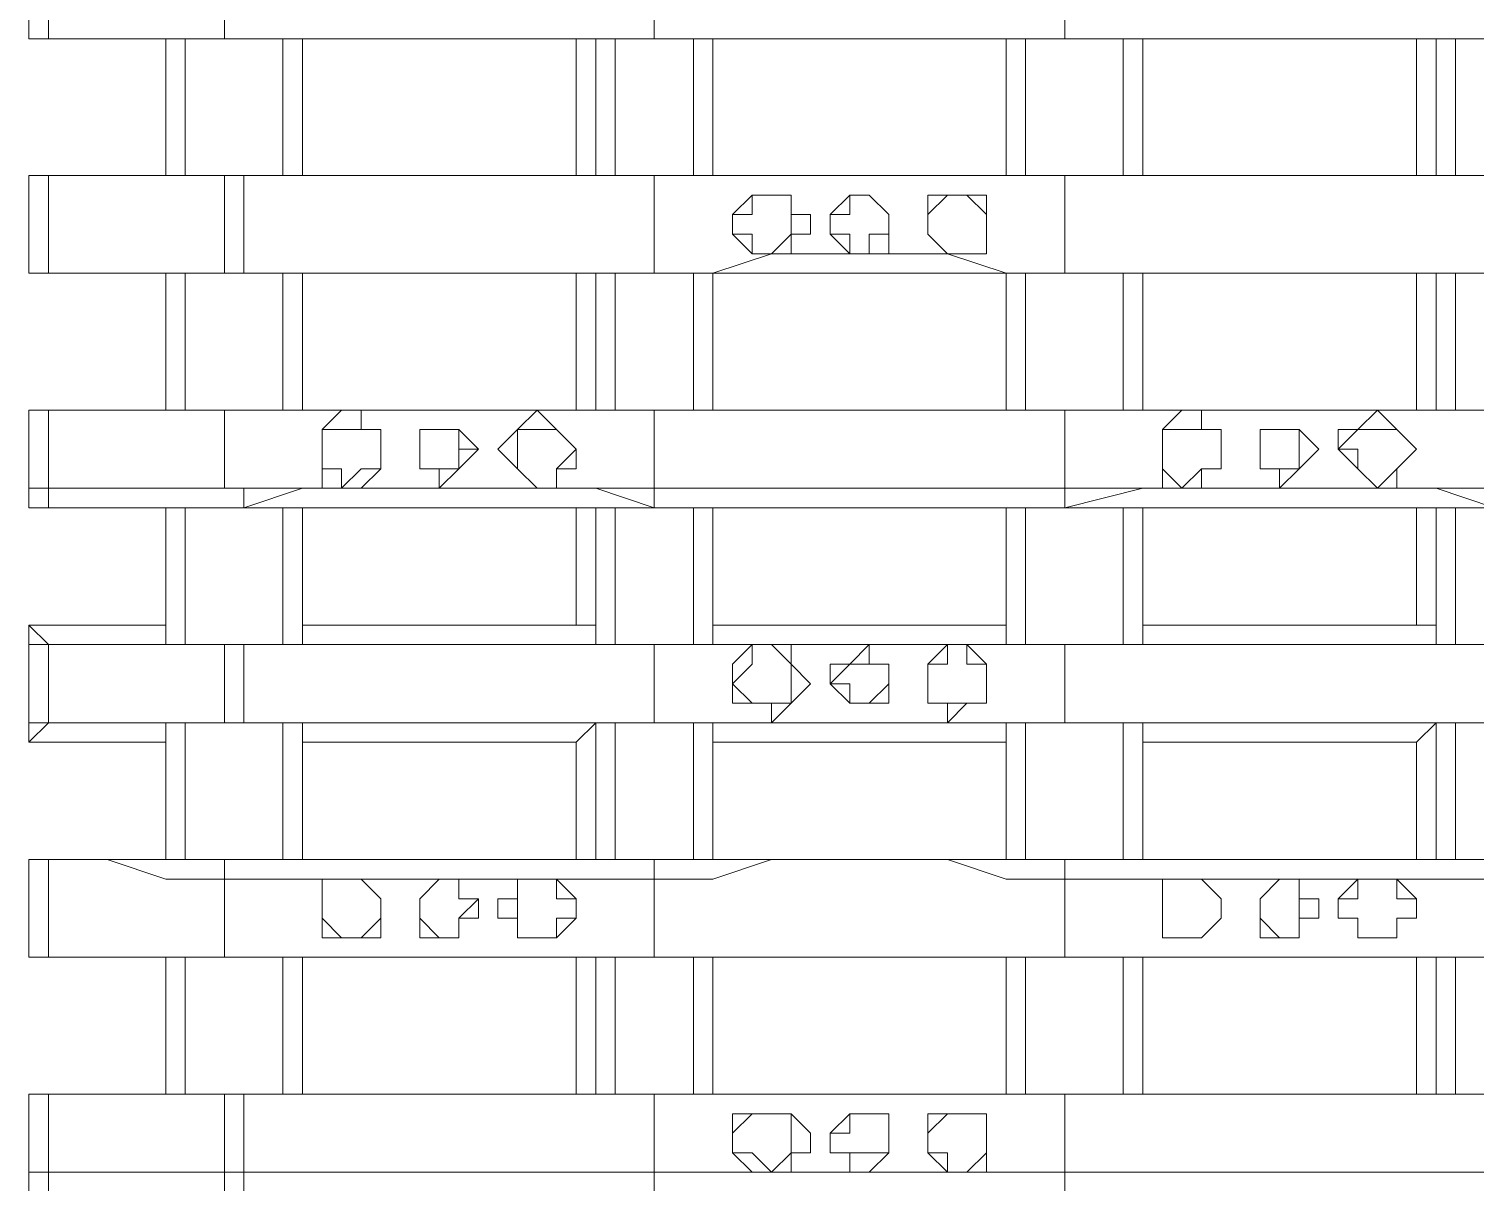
# Model space of a CAD drawing. Header units: millimetres. Extents: x 4241 to 6572, y 870 to 1291.
# Drawn here: x 4918.858 to 4921.991, y 915.681 to 918.179 of the extents above; entities that cross this region are included whole.
import ezdxf

# ---------------------------------------------------------------- set-up
doc = ezdxf.new("R2010")
doc.units = ezdxf.units.MM
doc.layers.add('PDF _Aquastok Объекты', color=7, linetype='Continuous')

msp = doc.modelspace()

# ---------------------------------------------------------------- linework, layer by layer
at = {"layer": 'PDF _Aquastok Объекты', "lineweight": 20}
for points in [[(4919.3239, 918.1573), (4919.1545, 918.1573), (4919.0275, 918.1573), (4918.9005, 918.1573), (4918.8582, 918.1573), (4918.8582, 918.369), (4918.9005, 918.369), (4919.0275, 918.369), (4919.1545, 918.369), (4919.3239, 918.369)], [(4922.1179, 918.1573), (4921.9486, 918.1573), (4921.9063, 918.1573), (4921.8639, 918.1573), (4921.2713, 918.1573), (4921.2289, 918.1573), (4921.0172, 918.1573), (4920.9749, 918.1573), (4920.3399, 918.1573), (4920.2976, 918.1573), (4920.1282, 918.1573), (4920.0859, 918.1573), (4920.0435, 918.1573), (4919.4509, 918.1573), (4919.4085, 918.1573), (4919.1968, 918.1573), (4919.1545, 918.1573), (4918.8582, 918.1573), (4918.8582, 918.369)], [(4918.9005, 918.369), (4918.9005, 918.1573), (4919.0275, 918.1573), (4919.1545, 918.1573), (4919.2815, 918.1573), (4919.2815, 918.3267)], [(4920.2129, 918.3267), (4920.2129, 918.1573), (4920.3399, 918.1573), (4920.4669, 918.1573), (4920.5939, 918.1573), (4920.7209, 918.1573), (4920.8479, 918.1573), (4920.9749, 918.1573), (4921.1019, 918.1573), (4921.1019, 918.3267)], [(4918.9005, 918.1573), (4918.8582, 918.1573), (4918.9005, 918.1573)], [(4918.8582, 918.1573), (4918.8582, 918.1573)], [(4918.8582, 918.1573), (4918.8582, 918.1573)], [(4919.1968, 918.1573), (4919.1968, 917.861)], [(4919.4085, 917.861), (4919.4085, 918.1573)], [(4920.0435, 918.1573), (4920.0435, 917.861)], [(4920.0859, 917.861), (4920.0859, 918.1573)], [(4920.1282, 918.1573), (4920.1282, 917.861)], [(4920.2129, 918.1573), (4920.3399, 918.1573), (4920.4669, 918.1573), (4920.5939, 918.1573), (4920.7209, 918.1573), (4920.8479, 918.1573), (4920.9749, 918.1573), (4921.1019, 918.1573)], [(4920.2976, 917.861), (4920.2976, 918.1573)], [(4921.0172, 918.1573), (4921.0172, 917.861)], [(4921.2289, 917.861), (4921.2289, 918.1573)], [(4921.8639, 918.1573), (4921.8639, 917.861)], [(4921.9063, 917.861), (4921.9063, 918.1573)], [(4921.9486, 918.1573), (4921.9486, 917.861)], [(4921.1019, 917.6493), (4920.9749, 917.6493), (4920.8479, 917.6493), (4920.7209, 917.6493), (4920.5939, 917.6493), (4920.4669, 917.6493), (4920.3399, 917.6493), (4920.2129, 917.6493), (4920.0859, 917.6493), (4919.9589, 917.6493), (4919.8319, 917.6493), (4919.7049, 917.6493), (4919.5355, 917.6493), (4919.4509, 917.6493), (4919.2815, 917.6493), (4919.1545, 917.6493), (4919.0275, 917.6493), (4918.9005, 917.6493), (4918.8582, 917.6493), (4918.8582, 917.861), (4919.1545, 917.861), (4919.1968, 917.861), (4919.4085, 917.861), (4919.4509, 917.861), (4920.0435, 917.861), (4920.0859, 917.861), (4920.1282, 917.861), (4920.2976, 917.861), (4920.3399, 917.861), (4920.9749, 917.861), (4921.0172, 917.861), (4921.2289, 917.861), (4921.2713, 917.861), (4921.8639, 917.861), (4921.9063, 917.861), (4921.9486, 917.861), (4922.1179, 917.861)], [(4922.0333, 917.861), (4921.9063, 917.861), (4921.7793, 917.861), (4921.6523, 917.861), (4921.5253, 917.861), (4921.3559, 917.861), (4921.2289, 917.861), (4921.1019, 917.861), (4920.9749, 917.861), (4920.8479, 917.861), (4920.7209, 917.861), (4920.5939, 917.861), (4920.4669, 917.861), (4920.3399, 917.861), (4920.2129, 917.861), (4920.0859, 917.861), (4919.9589, 917.861), (4919.8319, 917.861), (4919.7049, 917.861), (4919.5355, 917.861), (4919.4509, 917.861), (4919.2815, 917.861), (4919.1545, 917.861), (4919.0275, 917.861), (4918.9005, 917.861), (4918.8582, 917.861), (4918.8582, 917.6493), (4919.1545, 917.6493), (4919.1968, 917.6493), (4919.4085, 917.6493), (4919.4509, 917.6493), (4920.0435, 917.6493), (4920.0859, 917.6493), (4920.1282, 917.6493), (4920.2976, 917.6493), (4920.3399, 917.6493), (4920.9749, 917.6493), (4921.0172, 917.6493), (4921.2289, 917.6493), (4921.2713, 917.6493), (4921.8639, 917.6493), (4921.9063, 917.6493), (4921.9486, 917.6493), (4922.1179, 917.6493)], [(4918.9005, 917.861), (4918.8582, 917.861), (4918.9005, 917.861)], [(4918.8582, 917.861), (4918.8582, 917.861)], [(4918.8582, 917.861), (4918.8582, 917.861)], [(4920.2129, 917.861), (4920.0859, 917.861), (4919.9589, 917.861), (4919.8319, 917.861), (4919.7049, 917.861), (4919.5779, 917.861), (4919.4509, 917.861), (4919.3239, 917.861), (4919.2815, 917.861), (4919.1545, 917.861), (4919.0275, 917.861), (4918.9005, 917.861), (4918.9005, 917.6493), (4919.0275, 917.6493), (4919.1545, 917.6493), (4919.2815, 917.6493), (4919.2815, 917.861), (4919.3239, 917.861), (4919.3239, 917.6493), (4919.2815, 917.6493), (4919.3239, 917.6493), (4919.4509, 917.6493), (4919.5779, 917.6493), (4919.7049, 917.6493), (4919.8319, 917.6493), (4919.9589, 917.6493), (4920.0859, 917.6493), (4920.2129, 917.6493)], [(4919.2815, 917.861), (4919.2815, 917.861)], [(4923.8537, 917.861), (4923.7267, 917.861), (4923.5997, 917.861), (4923.4727, 917.861), (4923.3457, 917.861), (4923.1763, 917.861), (4923.0493, 917.861), (4922.9223, 917.861), (4922.7953, 917.861), (4922.6683, 917.861), (4922.5413, 917.861), (4922.4143, 917.861), (4922.2873, 917.861), (4922.1603, 917.861), (4922.0333, 917.861), (4921.9063, 917.861), (4921.7793, 917.861), (4921.6523, 917.861), (4921.5253, 917.861), (4921.3559, 917.861), (4921.2713, 917.861), (4921.1019, 917.861)], [(4918.9005, 917.6493), (4918.8582, 917.6493), (4918.9005, 917.6493)], [(4918.8582, 917.6493), (4918.8582, 917.6493)], [(4918.8582, 917.6493), (4918.8582, 917.6493)], [(4919.1968, 917.6493), (4919.1968, 917.353)], [(4919.4085, 917.353), (4919.4085, 917.6493)], [(4920.0435, 917.6493), (4920.0435, 917.353)], [(4920.0859, 917.353), (4920.0859, 917.6493)], [(4920.1282, 917.6493), (4920.1282, 917.353)], [(4920.2976, 917.353), (4920.2976, 917.6493)], [(4921.0172, 917.6493), (4921.0172, 917.353)], [(4922.0333, 917.6493), (4921.9063, 917.6493), (4921.7793, 917.6493), (4921.6523, 917.6493), (4921.5253, 917.6493), (4921.3559, 917.6493), (4921.2289, 917.6493), (4921.1019, 917.6493), (4921.2713, 917.6493), (4921.3559, 917.6493), (4921.5253, 917.6493), (4921.6523, 917.6493), (4921.7793, 917.6493), (4921.9063, 917.6493), (4922.0333, 917.6493)], [(4921.2289, 917.353), (4921.2289, 917.6493)], [(4921.8639, 917.6493), (4921.8639, 917.353)], [(4921.9063, 917.353), (4921.9063, 917.6493)], [(4921.9486, 917.6493), (4921.9486, 917.353)], [(4922.0333, 917.353), (4921.9063, 917.353), (4921.7793, 917.353), (4921.6523, 917.353), (4921.5253, 917.353), (4921.3559, 917.353), (4921.2713, 917.353), (4921.1019, 917.353), (4920.9749, 917.353), (4920.8479, 917.353), (4920.7209, 917.353), (4920.5939, 917.353), (4920.4669, 917.353), (4920.3399, 917.353), (4920.2129, 917.353), (4920.0859, 917.353), (4919.9589, 917.353), (4919.8319, 917.353), (4919.7049, 917.353), (4919.5779, 917.353), (4919.4509, 917.353), (4919.3239, 917.353), (4919.2815, 917.353), (4919.1545, 917.353), (4919.0275, 917.353), (4918.9005, 917.353), (4918.9005, 917.1836), (4918.8582, 917.1836), (4918.8582, 917.1413), (4918.9005, 917.1413), (4918.9005, 917.1836), (4919.0275, 917.1836), (4919.1545, 917.1836), (4919.2815, 917.1836), (4919.3239, 917.1836), (4919.3239, 917.1413), (4919.4509, 917.1836), (4919.5779, 917.1836), (4919.7049, 917.1836), (4919.8319, 917.1836), (4919.9589, 917.1836), (4920.0859, 917.1836), (4920.2129, 917.1413), (4920.2129, 917.1836), (4920.3399, 917.1836), (4920.4669, 917.1836), (4920.5939, 917.1836), (4920.7209, 917.1836), (4920.8479, 917.1836), (4920.9749, 917.1836), (4921.1019, 917.1836), (4921.1019, 917.1413), (4921.2713, 917.1836), (4921.3559, 917.1836), (4921.5253, 917.1836), (4921.6523, 917.1836), (4921.7793, 917.1836), (4921.9063, 917.1836), (4922.0333, 917.1413)], [(4919.3239, 917.1413), (4919.1545, 917.1413), (4919.0275, 917.1413), (4918.9005, 917.1413), (4918.8582, 917.1413), (4918.8582, 917.1836), (4918.8582, 917.353), (4918.9005, 917.353), (4919.0275, 917.353), (4919.1545, 917.353), (4919.3239, 917.353)], [(4918.9005, 917.353), (4918.8582, 917.353), (4918.9005, 917.353)], [(4918.8582, 917.353), (4918.8582, 917.353)], [(4922.1179, 917.1413), (4921.9486, 917.1413), (4921.9063, 917.1413), (4921.8639, 917.1413), (4921.2713, 917.1413), (4921.2289, 917.1413), (4921.0172, 917.1413), (4920.9749, 917.1413), (4920.3399, 917.1413), (4920.2976, 917.1413), (4920.1282, 917.1413), (4920.0859, 917.1413), (4920.0435, 917.1413), (4919.4509, 917.1413), (4919.4085, 917.1413), (4919.1968, 917.1413), (4919.1545, 917.1413), (4918.8582, 917.1413), (4918.8582, 917.353), (4919.1545, 917.353), (4919.1968, 917.353), (4919.4085, 917.353), (4919.4509, 917.353), (4920.0435, 917.353), (4920.0859, 917.353), (4920.1282, 917.353), (4920.2976, 917.353), (4920.3399, 917.353), (4920.9749, 917.353), (4921.0172, 917.353), (4921.2289, 917.353), (4921.2713, 917.353), (4921.8639, 917.353), (4921.9063, 917.353), (4921.9486, 917.353), (4922.1179, 917.353)], [(4918.8582, 917.353), (4918.8582, 917.353)], [(4921.1019, 917.353), (4920.9749, 917.353), (4920.8479, 917.353), (4920.7209, 917.353), (4920.5939, 917.353), (4920.4669, 917.353), (4920.3399, 917.353), (4920.2129, 917.353)], [(4918.8582, 917.1413), (4918.8582, 917.1413)], [(4919.1968, 917.1413), (4919.1968, 916.845)], [(4919.4085, 916.845), (4919.4085, 917.1413)], [(4920.0435, 917.1413), (4920.0435, 916.8873)], [(4920.0859, 916.8873), (4920.0859, 917.1413)], [(4920.1282, 917.1413), (4920.1282, 916.845)], [(4921.1019, 917.1413), (4920.9749, 917.1413), (4920.8479, 917.1413), (4920.7209, 917.1413), (4920.5939, 917.1413), (4920.4669, 917.1413), (4920.3399, 917.1413), (4920.2129, 917.1413)], [(4920.2976, 916.845), (4920.2976, 917.1413)], [(4921.0172, 917.1413), (4921.0172, 916.845)], [(4921.2289, 916.845), (4921.2289, 917.1413)], [(4921.8639, 917.1413), (4921.8639, 916.8873)], [(4921.9063, 916.8873), (4921.9063, 917.1413)], [(4921.9486, 917.1413), (4921.9486, 916.845)], [(4922.1179, 916.6756), (4921.9486, 916.6756), (4921.9063, 916.6756), (4921.8639, 916.6333), (4921.2713, 916.6333), (4921.2713, 916.6756), (4921.2289, 916.6756), (4921.0172, 916.6756), (4920.9749, 916.6756), (4920.9749, 916.6333), (4920.3399, 916.6333), (4920.3399, 916.6756), (4920.2976, 916.6756), (4920.1282, 916.6756), (4920.0859, 916.6756), (4920.0435, 916.6333), (4919.4509, 916.6333), (4919.4509, 916.6756), (4919.4085, 916.6756), (4919.1968, 916.6756), (4919.1545, 916.6756), (4919.1545, 916.6333), (4918.8582, 916.6333), (4918.9005, 916.6756), (4919.0275, 916.6756), (4919.1545, 916.6756), (4919.2815, 916.6756), (4919.4509, 916.6756), (4919.5355, 916.6756), (4919.7049, 916.6756), (4919.8319, 916.6756), (4919.9589, 916.6756), (4920.0859, 916.6756), (4920.2129, 916.6756), (4920.2129, 916.845), (4920.0859, 916.845), (4919.9589, 916.845), (4919.8319, 916.845), (4919.7049, 916.845), (4919.5355, 916.845), (4919.4509, 916.845), (4919.2815, 916.845), (4919.1545, 916.845), (4919.0275, 916.845), (4918.9005, 916.845), (4918.8582, 916.8873), (4919.1545, 916.8873), (4919.1545, 916.845), (4919.1968, 916.845), (4919.4085, 916.845), (4919.4509, 916.845), (4919.4509, 916.8873), (4920.0435, 916.8873), (4920.0859, 916.8873), (4920.0859, 916.845), (4920.1282, 916.845), (4920.2976, 916.845), (4920.3399, 916.845), (4920.3399, 916.8873), (4920.9749, 916.8873), (4920.9749, 916.845), (4921.0172, 916.845), (4921.2289, 916.845), (4921.2713, 916.845), (4921.2713, 916.8873), (4921.8639, 916.8873), (4921.9063, 916.8873), (4921.9063, 916.845), (4921.9486, 916.845), (4922.1179, 916.845)], [(4918.8582, 916.6333), (4918.8582, 916.6756), (4918.8582, 916.845), (4918.8582, 916.8873)], [(4918.9005, 916.845), (4918.8582, 916.845), (4918.9005, 916.845)], [(4918.8582, 916.845), (4918.8582, 916.845)], [(4918.8582, 916.6756), (4918.8582, 916.845)], [(4920.2129, 916.845), (4920.0859, 916.845), (4919.9589, 916.845), (4919.8319, 916.845), (4919.7049, 916.845), (4919.5779, 916.845), (4919.4509, 916.845), (4919.3239, 916.845), (4919.2815, 916.845), (4919.1545, 916.845), (4919.0275, 916.845), (4918.9005, 916.845), (4918.9005, 916.6756), (4919.0275, 916.6756), (4919.1545, 916.6756), (4919.2815, 916.6756), (4919.2815, 916.845), (4919.3239, 916.845), (4919.3239, 916.6756), (4919.2815, 916.6756), (4919.3239, 916.6756), (4919.4509, 916.6756), (4919.5779, 916.6756), (4919.7049, 916.6756), (4919.8319, 916.6756), (4919.9589, 916.6756), (4920.0859, 916.6756), (4920.2129, 916.6756)], [(4919.2815, 916.845), (4919.2815, 916.845)], [(4922.0333, 916.845), (4921.9063, 916.845), (4921.7793, 916.845), (4921.6523, 916.845), (4921.5253, 916.845), (4921.3559, 916.845), (4921.2713, 916.845), (4921.1019, 916.845)], [(4918.9005, 916.6756), (4918.8582, 916.6756), (4918.9005, 916.6756)], [(4918.8582, 916.6756), (4918.8582, 916.6756)], [(4919.1545, 916.6333), (4919.1545, 916.3793), (4919.1545, 916.6756)], [(4919.1968, 916.6756), (4919.1968, 916.3793)], [(4919.4085, 916.3793), (4919.4085, 916.6756)], [(4919.4509, 916.6756), (4919.4509, 916.3793), (4919.4509, 916.6333)], [(4920.0859, 916.3793), (4920.0859, 916.6756)], [(4920.1282, 916.6756), (4920.1282, 916.3793)], [(4920.2976, 916.3793), (4920.2976, 916.6756)], [(4920.3399, 916.6756), (4920.3399, 916.3793), (4920.3399, 916.6333)], [(4920.9749, 916.6333), (4920.9749, 916.3793), (4920.9749, 916.6756)], [(4921.0172, 916.6756), (4921.0172, 916.3793)], [(4921.1019, 916.6756), (4921.2713, 916.6756), (4921.3559, 916.6756), (4921.5253, 916.6756), (4921.6523, 916.6756), (4921.7793, 916.6756), (4921.9063, 916.6756), (4922.0333, 916.6756)], [(4921.2289, 916.3793), (4921.2289, 916.6756)], [(4921.2713, 916.6756), (4921.2713, 916.3793), (4921.2713, 916.6333)], [(4921.9063, 916.3793), (4921.9063, 916.6756)], [(4921.9486, 916.6756), (4921.9486, 916.3793)], [(4920.0435, 916.6333), (4920.0435, 916.3793)], [(4921.8639, 916.6333), (4921.8639, 916.3793)], [(4919.3239, 916.1676), (4919.1545, 916.1676), (4919.0275, 916.1676), (4918.9005, 916.1676), (4918.8582, 916.1676), (4918.8582, 916.3793), (4918.9005, 916.3793), (4919.0275, 916.3793), (4919.1545, 916.3793), (4919.3239, 916.3793)], [(4918.9005, 916.3793), (4918.8582, 916.3793), (4918.9005, 916.3793)], [(4922.1179, 916.1676), (4921.9486, 916.1676), (4921.9063, 916.1676), (4921.8639, 916.1676), (4921.2713, 916.1676), (4921.2289, 916.1676), (4921.0172, 916.1676), (4920.9749, 916.1676), (4920.3399, 916.1676), (4920.2976, 916.1676), (4920.1282, 916.1676), (4920.0859, 916.1676), (4920.0435, 916.1676), (4919.4509, 916.1676), (4919.4085, 916.1676), (4919.1968, 916.1676), (4919.1545, 916.1676), (4918.8582, 916.1676), (4918.8582, 916.3793), (4919.1545, 916.3793), (4919.1968, 916.3793), (4919.4085, 916.3793), (4919.4509, 916.3793), (4920.0435, 916.3793), (4920.0859, 916.3793), (4920.1282, 916.3793), (4920.2976, 916.3793), (4920.3399, 916.3793), (4920.9749, 916.3793), (4921.0172, 916.3793), (4921.2289, 916.3793), (4921.2713, 916.3793), (4921.8639, 916.3793), (4921.9063, 916.3793), (4921.9486, 916.3793), (4922.1179, 916.3793)], [(4918.8582, 916.3793), (4918.8582, 916.3793)], [(4918.8582, 916.3793), (4918.8582, 916.3793)], [(4920.2129, 916.3793), (4920.3399, 916.3793), (4920.4669, 916.3793), (4920.5939, 916.3793), (4920.7209, 916.3793), (4920.8479, 916.3793), (4920.9749, 916.3793), (4921.1019, 916.3793)], [(4918.9005, 916.1676), (4918.8582, 916.1676), (4918.9005, 916.1676)], [(4918.8582, 916.1676), (4918.8582, 916.1676)], [(4918.8582, 916.1676), (4918.8582, 916.1676)], [(4919.1968, 916.1676), (4919.1968, 915.8713)], [(4919.4085, 915.8713), (4919.4085, 916.1676)], [(4920.0435, 916.1676), (4920.0435, 915.8713)], [(4920.0859, 915.8713), (4920.0859, 916.1676)], [(4920.1282, 916.1676), (4920.1282, 915.8713)], [(4920.2129, 916.1676), (4920.3399, 916.1676), (4920.4669, 916.1676), (4920.5939, 916.1676), (4920.7209, 916.1676), (4920.8479, 916.1676), (4920.9749, 916.1676), (4921.1019, 916.1676)], [(4920.2976, 915.8713), (4920.2976, 916.1676)], [(4921.0172, 916.1676), (4921.0172, 915.8713)], [(4921.2289, 915.8713), (4921.2289, 916.1676)], [(4921.8639, 916.1676), (4921.8639, 915.8713)], [(4921.9063, 915.8713), (4921.9063, 916.1676)], [(4921.9486, 916.1676), (4921.9486, 915.8713)], [(4922.0333, 915.8713), (4921.9063, 915.8713), (4921.7793, 915.8713), (4921.6523, 915.8713), (4921.5253, 915.8713), (4921.3559, 915.8713), (4921.2289, 915.8713), (4921.1019, 915.8713), (4920.9749, 915.8713), (4920.8479, 915.8713), (4920.7209, 915.8713), (4920.5939, 915.8713), (4920.4669, 915.8713), (4920.3399, 915.8713), (4920.2129, 915.8713), (4920.0859, 915.8713), (4919.9589, 915.8713), (4919.8319, 915.8713), (4919.7049, 915.8713), (4919.5355, 915.8713), (4919.4509, 915.8713), (4919.2815, 915.8713), (4919.1545, 915.8713), (4919.0275, 915.8713), (4918.9005, 915.8713), (4918.8582, 915.8713), (4918.8582, 915.7019), (4918.8582, 915.6596)], [(4918.8582, 915.6596), (4918.8582, 915.7019), (4918.9005, 915.7019), (4918.9005, 915.8713), (4919.0275, 915.8713), (4919.1545, 915.8713), (4919.2815, 915.8713), (4919.3239, 915.8713), (4919.4509, 915.8713), (4919.5779, 915.8713), (4919.7049, 915.8713), (4919.8319, 915.8713), (4919.9589, 915.8713), (4920.0859, 915.8713), (4920.2129, 915.8713)], [(4918.9005, 915.8713), (4918.8582, 915.8713), (4918.9005, 915.8713)], [(4918.8582, 915.8713), (4918.8582, 915.8713)], [(4918.8582, 915.6596), (4918.8582, 915.8713), (4919.1545, 915.8713), (4919.1968, 915.8713), (4919.4085, 915.8713), (4919.4509, 915.8713), (4920.0435, 915.8713), (4920.0859, 915.8713), (4920.1282, 915.8713), (4920.2976, 915.8713), (4920.3399, 915.8713), (4920.9749, 915.8713), (4921.0172, 915.8713), (4921.2289, 915.8713), (4921.2713, 915.8713), (4921.8639, 915.8713), (4921.9063, 915.8713), (4921.9486, 915.8713), (4922.1179, 915.8713)], [(4918.8582, 915.8713), (4918.8582, 915.8713)], [(4919.2815, 915.6596), (4919.2815, 915.7019), (4919.3239, 915.7019), (4919.3239, 915.8713), (4919.2815, 915.8713), (4919.2815, 915.7019), (4919.1545, 915.7019), (4919.0275, 915.7019), (4918.9005, 915.7019), (4918.9005, 915.6596)], [(4919.2815, 915.8713), (4919.2815, 915.8713)], [(4923.8537, 915.8713), (4923.7267, 915.8713), (4923.5997, 915.8713), (4923.4727, 915.8713), (4923.3457, 915.8713), (4923.1763, 915.8713), (4923.0493, 915.8713), (4922.9223, 915.8713), (4922.7953, 915.8713), (4922.6683, 915.8713), (4922.5413, 915.8713), (4922.4143, 915.8713), (4922.2873, 915.8713), (4922.1603, 915.8713), (4922.0333, 915.8713), (4921.9063, 915.8713), (4921.7793, 915.8713), (4921.6523, 915.8713), (4921.5253, 915.8713), (4921.3559, 915.8713), (4921.2713, 915.8713), (4921.1019, 915.8713)], [(4920.2129, 915.6596), (4920.2129, 915.7019), (4920.0859, 915.7019), (4919.9589, 915.7019), (4919.8319, 915.7019), (4919.7049, 915.7019), (4919.5779, 915.7019), (4919.4509, 915.7019), (4919.3239, 915.7019), (4919.3239, 915.6596)], [(4922.0333, 915.7019), (4921.9063, 915.7019), (4921.7793, 915.7019), (4921.6523, 915.7019), (4921.5253, 915.7019), (4921.3559, 915.7019), (4921.2713, 915.7019), (4921.1019, 915.7019), (4921.1019, 915.6596)]]:
    msp.add_lwpolyline(points, dxfattribs=at)
for points in [[(4919.1545, 917.861), (4919.1545, 918.1573)], [(4919.3239, 918.1573), (4919.2815, 918.1573), (4919.4509, 918.1573), (4919.5355, 918.1573), (4919.7049, 918.1573), (4919.8319, 918.1573), (4919.9589, 918.1573), (4920.0859, 918.1573), (4920.2129, 918.1573), (4920.0859, 918.1573), (4919.9589, 918.1573), (4919.8319, 918.1573), (4919.7049, 918.1573), (4919.5779, 918.1573), (4919.4509, 918.1573)], [(4919.4509, 918.1573), (4919.4509, 917.861)], [(4920.3399, 918.1573), (4920.3399, 917.861)], [(4920.9749, 917.861), (4920.9749, 918.1573)], [(4921.1019, 918.1573), (4921.2713, 918.1573), (4921.3559, 918.1573), (4921.5253, 918.1573), (4921.6523, 918.1573), (4921.7793, 918.1573), (4921.9063, 918.1573), (4922.0333, 918.1573), (4921.9063, 918.1573), (4921.7793, 918.1573), (4921.6523, 918.1573), (4921.5253, 918.1573), (4921.3559, 918.1573), (4921.2713, 918.1573)], [(4921.2713, 918.1573), (4921.2713, 917.861)], [(4921.1019, 917.861), (4920.9749, 917.861), (4920.8479, 917.861), (4920.7209, 917.861), (4920.5939, 917.861), (4920.4669, 917.861), (4920.3399, 917.861), (4920.2129, 917.861), (4920.2129, 917.6493), (4920.3399, 917.6493), (4920.4669, 917.6917), (4920.5939, 917.6917), (4920.7209, 917.6917), (4920.8479, 917.6917), (4920.9749, 917.6493), (4921.1019, 917.6493)], [(4920.5092, 917.734), (4920.5092, 917.7763), (4920.5092, 917.8187), (4920.4669, 917.8187), (4920.4246, 917.8187), (4920.4246, 917.7763), (4920.3822, 917.7763), (4920.3822, 917.734), (4920.4246, 917.734), (4920.4246, 917.6917), (4920.4669, 917.6917)], [(4920.5516, 917.734), (4920.5092, 917.734), (4920.5092, 917.6917), (4920.4669, 917.6917), (4920.4246, 917.6917), (4920.3822, 917.734), (4920.3822, 917.7763), (4920.4246, 917.8187), (4920.4669, 917.8187), (4920.5092, 917.8187), (4920.5092, 917.7763), (4920.5516, 917.7763)], [(4920.5939, 917.734), (4920.6362, 917.734), (4920.6362, 917.6917), (4920.6786, 917.6917), (4920.6786, 917.734), (4920.7209, 917.734), (4920.7209, 917.7763), (4920.6786, 917.8187), (4920.6362, 917.8187), (4920.6362, 917.7763), (4920.5939, 917.7763)], [(4920.5939, 917.734), (4920.5939, 917.7763), (4920.6362, 917.8187), (4920.6786, 917.8187), (4920.7209, 917.7763), (4920.7209, 917.734), (4920.7209, 917.6917), (4920.6786, 917.6917), (4920.6362, 917.6917)], [(4920.8056, 917.734), (4920.8479, 917.6917), (4920.8902, 917.6917), (4920.9326, 917.6917), (4920.9326, 917.734), (4920.9326, 917.7763), (4920.8902, 917.8187), (4920.8479, 917.8187), (4920.8056, 917.7763)], [(4920.8056, 917.734), (4920.8056, 917.7763), (4920.8056, 917.8187), (4920.8479, 917.8187), (4920.8902, 917.8187), (4920.9326, 917.8187), (4920.9326, 917.7763), (4920.9326, 917.734), (4920.9326, 917.6917), (4920.8902, 917.6917), (4920.8479, 917.6917)], [(4919.1545, 917.353), (4919.1545, 917.6493)], [(4919.4509, 917.6493), (4919.4509, 917.353)], [(4920.3399, 917.6493), (4920.3399, 917.353)], [(4920.9749, 917.353), (4920.9749, 917.6493)], [(4921.2713, 917.6493), (4921.2713, 917.353)], [(4920.2129, 917.353), (4920.0859, 917.353), (4919.9589, 917.353), (4919.8319, 917.353), (4919.7049, 917.353), (4919.5355, 917.353), (4919.4509, 917.353), (4919.2815, 917.353), (4919.2815, 917.1836), (4919.4509, 917.1836), (4919.5355, 917.1836), (4919.7049, 917.1836), (4919.8319, 917.1836), (4919.9589, 917.1836), (4920.0859, 917.1836), (4920.2129, 917.1836)], [(4919.6202, 917.2683), (4919.6202, 917.226), (4919.5779, 917.1836), (4919.5355, 917.1836), (4919.4932, 917.1836), (4919.4932, 917.226), (4919.4932, 917.2683), (4919.4932, 917.3106), (4919.5355, 917.353), (4919.5779, 917.353), (4919.5779, 917.3106), (4919.6202, 917.3106)], [(4919.8742, 917.2683), (4919.9165, 917.3106), (4919.9589, 917.353), (4920.0012, 917.3106), (4920.0435, 917.2683), (4920.0435, 917.226), (4920.0012, 917.226), (4920.0012, 917.1836), (4919.9589, 917.1836), (4919.9165, 917.226)], [(4922.0333, 917.353), (4921.9063, 917.353), (4921.7793, 917.353), (4921.6523, 917.353), (4921.5253, 917.353), (4921.3559, 917.353), (4921.2713, 917.353), (4921.1019, 917.353), (4921.1019, 917.1836), (4921.2713, 917.1836), (4921.3559, 917.1836), (4921.5253, 917.1836), (4921.6523, 917.1836), (4921.7793, 917.1836), (4921.9063, 917.1836), (4922.0333, 917.1836)], [(4921.4406, 917.2683), (4921.4406, 917.226), (4921.3983, 917.226), (4921.3983, 917.1836), (4921.3559, 917.1836), (4921.3136, 917.1836), (4921.3136, 917.226), (4921.3136, 917.2683), (4921.3136, 917.3106), (4921.3559, 917.353), (4921.3983, 917.353), (4921.3983, 917.3106), (4921.4406, 917.3106)], [(4921.6946, 917.2683), (4921.6946, 917.3106), (4921.7369, 917.3106), (4921.7793, 917.353), (4921.8216, 917.3106), (4921.8639, 917.2683), (4921.8216, 917.226), (4921.8216, 917.1836), (4921.7793, 917.1836), (4921.7369, 917.226)], [(4919.6202, 917.2683), (4919.6202, 917.3106), (4919.5779, 917.3106), (4919.5355, 917.3106), (4919.4932, 917.3106), (4919.4932, 917.2683), (4919.4932, 917.226), (4919.5355, 917.226), (4919.5355, 917.1836), (4919.5779, 917.226), (4919.6202, 917.226)], [(4919.7049, 917.2683), (4919.7049, 917.226), (4919.7472, 917.226), (4919.7895, 917.226), (4919.7895, 917.2683), (4919.8319, 917.2683), (4919.7895, 917.2683), (4919.7895, 917.3106), (4919.7472, 917.3106), (4919.7049, 917.3106)], [(4919.7049, 917.2683), (4919.7049, 917.3106), (4919.7472, 917.3106), (4919.7895, 917.3106), (4919.8319, 917.2683), (4919.7895, 917.226), (4919.7472, 917.1836), (4919.7472, 917.226), (4919.7049, 917.226)], [(4919.9165, 917.2683), (4919.9165, 917.226), (4919.9589, 917.1836), (4920.0012, 917.1836), (4920.0012, 917.226), (4920.0435, 917.2683), (4920.0012, 917.3106), (4919.9589, 917.3106), (4919.9165, 917.3106)], [(4921.4406, 917.2683), (4921.4406, 917.3106), (4921.3983, 917.3106), (4921.3559, 917.3106), (4921.3136, 917.3106), (4921.3136, 917.2683), (4921.3136, 917.226), (4921.3559, 917.1836), (4921.3983, 917.226), (4921.4406, 917.226)], [(4921.5253, 917.2683), (4921.5253, 917.226), (4921.5676, 917.226), (4921.6099, 917.226), (4921.6099, 917.2683), (4921.6099, 917.3106), (4921.5676, 917.3106), (4921.5253, 917.3106)], [(4921.5253, 917.2683), (4921.5253, 917.3106), (4921.5676, 917.3106), (4921.6099, 917.3106), (4921.6523, 917.2683), (4921.6099, 917.226), (4921.5676, 917.1836), (4921.5676, 917.226), (4921.5253, 917.226)], [(4921.6946, 917.2683), (4921.7369, 917.2683), (4921.7369, 917.226), (4921.7793, 917.1836), (4921.8216, 917.226), (4921.8639, 917.2683), (4921.8216, 917.3106), (4921.7793, 917.3106), (4921.7369, 917.3106)], [(4919.1545, 916.8873), (4919.1545, 917.1413)], [(4919.4509, 917.1413), (4919.4509, 916.8873)], [(4920.3399, 917.1413), (4920.3399, 916.8873)], [(4920.9749, 916.8873), (4920.9749, 917.1413)], [(4921.2713, 917.1413), (4921.2713, 916.8873)], [(4921.1019, 916.845), (4920.9749, 916.845), (4920.8479, 916.845), (4920.7209, 916.845), (4920.5939, 916.845), (4920.4669, 916.845), (4920.3399, 916.845), (4920.2129, 916.845), (4920.3399, 916.845), (4920.4669, 916.845), (4920.5939, 916.845), (4920.7209, 916.845), (4920.8479, 916.845), (4920.9749, 916.845)], [(4920.5092, 916.7603), (4920.5092, 916.8026), (4920.4669, 916.845), (4920.4246, 916.845), (4920.4246, 916.8026), (4920.3822, 916.7603), (4920.4246, 916.718), (4920.4669, 916.718), (4920.5092, 916.718)], [(4920.5516, 916.7603), (4920.5092, 916.718), (4920.4669, 916.6756), (4920.4669, 916.718), (4920.4246, 916.718), (4920.3822, 916.718), (4920.3822, 916.7603), (4920.3822, 916.8026), (4920.4246, 916.845), (4920.4669, 916.845), (4920.5092, 916.845), (4920.5092, 916.8026)], [(4920.5939, 916.7603), (4920.5939, 916.8026), (4920.6362, 916.8026), (4920.6786, 916.845), (4920.6786, 916.8026), (4920.7209, 916.8026), (4920.7209, 916.7603), (4920.7209, 916.718), (4920.6786, 916.718), (4920.6362, 916.718)], [(4920.8056, 916.7603), (4920.8056, 916.718), (4920.8479, 916.718), (4920.8902, 916.718), (4920.9326, 916.718), (4920.9326, 916.7603), (4920.9326, 916.8026), (4920.8902, 916.8026), (4920.8902, 916.845), (4920.8479, 916.845), (4920.8479, 916.8026), (4920.8056, 916.8026)], [(4920.8056, 916.7603), (4920.8056, 916.8026), (4920.8479, 916.845), (4920.8902, 916.845), (4920.9326, 916.8026), (4920.9326, 916.7603), (4920.9326, 916.718), (4920.8902, 916.718), (4920.8479, 916.6756), (4920.8479, 916.718), (4920.8056, 916.718)], [(4921.1019, 916.6756), (4921.1019, 916.845), (4921.2289, 916.845), (4921.3559, 916.845), (4921.5253, 916.845), (4921.6523, 916.845), (4921.7793, 916.845), (4921.9063, 916.845), (4922.0333, 916.845), (4922.0333, 916.6756), (4921.9063, 916.6756), (4921.7793, 916.6756), (4921.6523, 916.6756), (4921.5253, 916.6756), (4921.3559, 916.6756), (4921.2289, 916.6756)], [(4920.5939, 916.7603), (4920.6362, 916.7603), (4920.6362, 916.718), (4920.6786, 916.718), (4920.7209, 916.7603), (4920.7209, 916.8026), (4920.6786, 916.8026), (4920.6362, 916.8026)], [(4921.1019, 916.6756), (4920.9749, 916.6756), (4920.8479, 916.6756), (4920.7209, 916.6756), (4920.5939, 916.6756), (4920.4669, 916.6756), (4920.3399, 916.6756), (4920.2129, 916.6756), (4920.3399, 916.6756), (4920.4669, 916.6756), (4920.5939, 916.6756), (4920.7209, 916.6756), (4920.8479, 916.6756), (4920.9749, 916.6756)], [(4918.9005, 916.1676), (4919.0275, 916.1676), (4919.1545, 916.1676), (4919.2815, 916.1676), (4919.2815, 916.3369), (4919.1545, 916.3369), (4919.0275, 916.3793), (4918.9005, 916.3793)], [(4920.2129, 916.3793), (4920.2129, 916.3369), (4920.0859, 916.3369), (4919.9589, 916.3369), (4919.8319, 916.3369), (4919.7049, 916.3369), (4919.5355, 916.3369), (4919.4509, 916.3369), (4919.2815, 916.3369), (4919.2815, 916.3793), (4919.3239, 916.3793), (4919.4509, 916.3793), (4919.5779, 916.3793), (4919.7049, 916.3793), (4919.8319, 916.3793), (4919.9589, 916.3793), (4920.0859, 916.3793)], [(4920.2129, 916.3369), (4920.3399, 916.3369), (4920.4669, 916.3793), (4920.5939, 916.3793), (4920.7209, 916.3793), (4920.8479, 916.3793), (4920.9749, 916.3369), (4921.1019, 916.3369), (4921.1019, 916.1676), (4920.9749, 916.1676), (4920.8479, 916.1676), (4920.7209, 916.1676), (4920.5939, 916.1676), (4920.4669, 916.1676), (4920.3399, 916.1676), (4920.2129, 916.1676)], [(4922.0333, 916.3793), (4922.0333, 916.3369), (4921.9063, 916.3369), (4921.7793, 916.3369), (4921.6523, 916.3369), (4921.5253, 916.3369), (4921.3559, 916.3369), (4921.2713, 916.3369), (4921.1019, 916.3369), (4921.1019, 916.3793), (4921.2713, 916.3793), (4921.3559, 916.3793), (4921.5253, 916.3793), (4921.6523, 916.3793), (4921.7793, 916.3793), (4921.9063, 916.3793)], [(4919.6202, 916.2523), (4919.6202, 916.2946), (4919.5779, 916.3369), (4919.5355, 916.3369), (4919.4932, 916.3369), (4919.4932, 916.2946), (4919.4932, 916.2523), (4919.5355, 916.2099), (4919.5779, 916.2099)], [(4919.6202, 916.2523), (4919.6202, 916.2099), (4919.5779, 916.2099), (4919.5355, 916.2099), (4919.4932, 916.2099), (4919.4932, 916.2523), (4919.4932, 916.2946), (4919.4932, 916.3369), (4919.5355, 916.3369), (4919.5779, 916.3369), (4919.6202, 916.2946)], [(4919.7049, 916.2523), (4919.7472, 916.2099), (4919.7895, 916.2099), (4919.7895, 916.2523), (4919.8319, 916.2946), (4919.7895, 916.2946), (4919.7895, 916.3369), (4919.7472, 916.3369), (4919.7049, 916.2946)], [(4919.7049, 916.2523), (4919.7049, 916.2946), (4919.7472, 916.3369), (4919.7895, 916.3369), (4919.7895, 916.2946), (4919.8319, 916.2946), (4919.8319, 916.2523), (4919.7895, 916.2523), (4919.7895, 916.2099), (4919.7472, 916.2099), (4919.7049, 916.2099)], [(4919.8742, 916.2523), (4919.8742, 916.2946), (4919.9165, 916.2946), (4919.9165, 916.3369), (4919.9589, 916.3369), (4920.0012, 916.3369), (4920.0435, 916.2946), (4920.0435, 916.2523), (4920.0012, 916.2099), (4919.9589, 916.2099), (4919.9165, 916.2099), (4919.9165, 916.2523)], [(4919.9165, 916.2523), (4919.9165, 916.2099), (4919.9589, 916.2099), (4920.0012, 916.2099), (4920.0012, 916.2523), (4920.0435, 916.2523), (4920.0435, 916.2946), (4920.0012, 916.2946), (4920.0012, 916.3369), (4919.9589, 916.3369), (4919.9165, 916.3369), (4919.9165, 916.2946)], [(4921.4406, 916.2523), (4921.4406, 916.2946), (4921.3983, 916.3369), (4921.3559, 916.3369), (4921.3136, 916.3369), (4921.3136, 916.2946), (4921.3136, 916.2523), (4921.3136, 916.2099), (4921.3559, 916.2099), (4921.3983, 916.2099)], [(4921.4406, 916.2523), (4921.3983, 916.2099), (4921.3559, 916.2099), (4921.3136, 916.2099), (4921.3136, 916.2523), (4921.3136, 916.2946), (4921.3136, 916.3369), (4921.3559, 916.3369), (4921.3983, 916.3369), (4921.4406, 916.2946)], [(4921.5253, 916.2523), (4921.5676, 916.2099), (4921.6099, 916.2099), (4921.6099, 916.2523), (4921.6099, 916.2946), (4921.6099, 916.3369), (4921.5676, 916.3369), (4921.5253, 916.2946)], [(4921.5253, 916.2523), (4921.5253, 916.2946), (4921.5676, 916.3369), (4921.6099, 916.3369), (4921.6099, 916.2946), (4921.6523, 916.2946), (4921.6523, 916.2523), (4921.6099, 916.2523), (4921.6099, 916.2099), (4921.5676, 916.2099), (4921.5253, 916.2099)], [(4921.6946, 916.2523), (4921.7369, 916.2523), (4921.7369, 916.2099), (4921.7793, 916.2099), (4921.8216, 916.2099), (4921.8216, 916.2523), (4921.8639, 916.2523), (4921.8639, 916.2946), (4921.8216, 916.2946), (4921.8216, 916.3369), (4921.7793, 916.3369), (4921.7369, 916.3369), (4921.7369, 916.2946), (4921.6946, 916.2946)], [(4921.6946, 916.2523), (4921.6946, 916.2946), (4921.7369, 916.3369), (4921.7793, 916.3369), (4921.8216, 916.3369), (4921.8639, 916.2946), (4921.8639, 916.2523), (4921.8216, 916.2523), (4921.8216, 916.2099), (4921.7793, 916.2099), (4921.7369, 916.2099), (4921.7369, 916.2523)], [(4919.1545, 915.8713), (4919.1545, 916.1676)], [(4919.3239, 916.1676), (4919.2815, 916.1676), (4919.4509, 916.1676), (4919.5355, 916.1676), (4919.7049, 916.1676), (4919.8319, 916.1676), (4919.9589, 916.1676), (4920.0859, 916.1676), (4920.2129, 916.1676), (4920.0859, 916.1676), (4919.9589, 916.1676), (4919.8319, 916.1676), (4919.7049, 916.1676), (4919.5779, 916.1676), (4919.4509, 916.1676)], [(4919.4509, 916.1676), (4919.4509, 915.8713)], [(4920.3399, 916.1676), (4920.3399, 915.8713)], [(4920.9749, 915.8713), (4920.9749, 916.1676)], [(4921.1019, 916.1676), (4921.2713, 916.1676), (4921.3559, 916.1676), (4921.5253, 916.1676), (4921.6523, 916.1676), (4921.7793, 916.1676), (4921.9063, 916.1676), (4922.0333, 916.1676), (4921.9063, 916.1676), (4921.7793, 916.1676), (4921.6523, 916.1676), (4921.5253, 916.1676), (4921.3559, 916.1676), (4921.2713, 916.1676)], [(4921.2713, 916.1676), (4921.2713, 915.8713)], [(4921.1019, 915.8713), (4920.9749, 915.8713), (4920.8479, 915.8713), (4920.7209, 915.8713), (4920.5939, 915.8713), (4920.4669, 915.8713), (4920.3399, 915.8713), (4920.2129, 915.8713), (4920.2129, 915.7019), (4920.3399, 915.7019), (4920.4669, 915.7019), (4920.5939, 915.7019), (4920.7209, 915.7019), (4920.8479, 915.7019), (4920.9749, 915.7019), (4921.1019, 915.7019)], [(4920.5092, 915.7866), (4920.5092, 915.8289), (4920.4669, 915.8289), (4920.4246, 915.8289), (4920.3822, 915.7866), (4920.3822, 915.7443), (4920.4246, 915.7443), (4920.4669, 915.7019), (4920.5092, 915.7443)], [(4920.5516, 915.7866), (4920.5516, 915.7443), (4920.5092, 915.7443), (4920.5092, 915.7019), (4920.4669, 915.7019), (4920.4246, 915.7019), (4920.3822, 915.7443), (4920.3822, 915.7866), (4920.3822, 915.8289), (4920.4246, 915.8289), (4920.4669, 915.8289), (4920.5092, 915.8289)], [(4920.5939, 915.7866), (4920.5939, 915.7443), (4920.6362, 915.7443), (4920.6786, 915.7443), (4920.7209, 915.7443), (4920.7209, 915.7866), (4920.7209, 915.8289), (4920.6786, 915.8289), (4920.6362, 915.8289), (4920.6362, 915.7866)], [(4920.5939, 915.7866), (4920.6362, 915.8289), (4920.6786, 915.8289), (4920.7209, 915.8289), (4920.7209, 915.7866), (4920.7209, 915.7443), (4920.6786, 915.7019), (4920.6362, 915.7019), (4920.6362, 915.7443), (4920.5939, 915.7443)], [(4920.8056, 915.7866), (4920.8056, 915.7443), (4920.8479, 915.7443), (4920.8479, 915.7019), (4920.8902, 915.7019), (4920.9326, 915.7443), (4920.9326, 915.7866), (4920.9326, 915.8289), (4920.8902, 915.8289), (4920.8479, 915.8289)], [(4920.8056, 915.7866), (4920.8056, 915.8289), (4920.8479, 915.8289), (4920.8902, 915.8289), (4920.9326, 915.8289), (4920.9326, 915.7866), (4920.9326, 915.7443), (4920.9326, 915.7019), (4920.8902, 915.7019), (4920.8479, 915.7019), (4920.8056, 915.7443)]]:
    msp.add_lwpolyline(points, close=True, dxfattribs=at)

doc.saveas('drawing.dxf')
